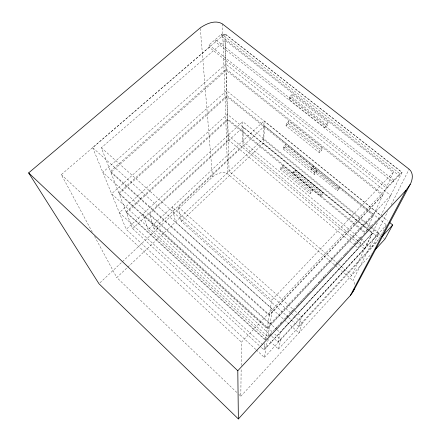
<?xml version="1.0" encoding="UTF-8"?>
<svg xmlns="http://www.w3.org/2000/svg" width="441" height="441" viewBox="0 0 441 441"><rect width="100%" height="100%" fill="white"/><g stroke="black" fill="none" stroke-linecap="round" stroke-linejoin="round"><path stroke-width="0.33" stroke-dasharray="2.21 1.65" d="M371.096 226.724L242.759 121.633L242.594 141.048L359.928 238.283M271.38 335.992L154.074 228.885L243.002 145.392L243.184 127.063L368.185 229.744M238.824 394.386L240.808 396.283L241.155 368.885M241.199 365.457L241.497 342.166L402.038 172.326L224.844 33.775L221.735 36.449L399.011 175.524L399.893 173.704L221.647 34.073L209.04 44.91L209.194 47.253L386.796 188.45L387.617 186.686L399.893 173.704M127.763 267.152L262.985 139.152L264.159 120.862L380.958 215.451M288.205 317.178L181.24 221.299L263.475 143.22L264.628 125.944L386.492 224.927L382.182 233.14M280.669 169.482L280.9 167.635L283.111 165.48L312.592 189.784L312.184 191.526L309.995 193.737L280.669 169.482L282.868 167.337L283.111 165.48M283.183 149.03L283.442 146.952L285.785 144.698L317.14 170.187L316.682 172.155L314.361 174.476L283.183 149.03L285.514 146.781L285.785 144.698M286.027 125.928L286.314 123.568L288.805 121.203L322.288 147.994L321.77 150.232L319.306 152.669L286.027 125.928L288.502 123.568L288.805 121.203M289.257 99.616L289.588 96.915L292.251 94.429L328.17 122.659L327.575 125.222L324.945 127.791L289.257 99.616L291.898 97.141L292.251 94.429M261.353 347.514L263.878 349.84L264.887 343.429M265.476 339.708L267.202 328.749L373.29 215.605L227.016 96.706L119.158 193.82L126.115 211.829L265.476 339.708L266.882 338.197M267.296 328.159L269.28 315.558L382.601 195.473L226.216 70.384L110.873 172.359L118.789 192.855L267.296 328.159L373.709 214.695L382.601 195.473M269.385 314.874L271.689 300.233L393.3 172.332L225.307 40.44L101.353 147.724L110.443 171.257L269.385 314.874L383.08 194.437L393.3 172.332M292.89 173.451L293.166 171.742L295.222 169.719L322.983 192.524L322.553 194.145L320.513 196.217L292.89 173.451L294.935 171.439L295.222 169.719M256.304 349.945L264.374 357.419L267.207 340.656M402.038 172.326L380.87 215.638L226.602 90.686L111.606 193.786L267.863 336.775L272.483 309.411L92.676 147.674L224.844 33.841L402.01 172.376M311.28 169.377L311.627 167.756L313.529 165.871L313.176 167.497L311.28 169.377L337.354 190.622L339.239 188.693L339.724 187.149L337.834 189.09L337.354 190.622M309.995 193.737L310.392 192L312.592 189.784M314.361 174.476L314.808 172.514L317.14 170.187M319.306 152.669L319.813 150.447L322.288 147.994M324.945 127.791L325.524 125.233L328.17 122.659M271.888 336.455L277.979 342.023L280.2 332.63L372.441 233.239L368.715 230.18M267.29 338.853L278.453 349.09L280.823 339.614L274.203 333.589M320.513 196.217L320.938 194.608L322.983 192.524M288.717 317.641L298.441 326.357L301.6 316.792L386.492 224.927M263.878 349.84L358.213 248.206L362.53 238.879M373.29 215.605L365.49 232.479L227.694 118.965L227.016 96.706M377.309 222.925L351.681 275.377L338.583 264.247M277.979 342.023L365.595 247.23L372.441 233.239M354.829 284.439L354.195 282.201L352.883 280.509L387.799 211.382M391.2 204.652L409.121 169.173M371.625 227.159L379.084 233.267L371.554 247.919L360.457 238.724M298.441 326.357L379.409 238.421L381.873 233.724M240.808 396.283L371.465 253.801M278.453 349.09L378.24 240.654M264.374 357.419L379.084 233.267M267.863 336.775L277.24 326.72M277.709 326.219L283.337 320.188M283.806 319.681L292.714 310.133M293.182 309.632L299.279 303.094M299.748 302.592L308.656 293.045M309.124 292.543L314.753 286.507M315.221 286.005L324.129 276.457M324.604 275.956L330.695 269.418M331.163 268.916L336.792 262.886M337.26 262.384L340.077 259.369M340.546 258.861L346.174 252.831M346.643 252.329L352.265 246.299M354.145 244.286L361.648 236.244M363.522 234.237L368.213 229.21M368.682 228.708L374.304 222.672M374.778 222.17L377.59 219.155M378.058 218.653L380.401 216.14M269.231 335.678L271.11 333.666M275.333 329.135L277.213 327.123M280.029 324.102L282.846 321.081M285.195 318.562L286.606 317.051M287.074 316.55L288.48 315.039M291.297 312.019L292.708 310.508M297.405 305.475L299.279 303.463M301.159 301.446L302.102 300.442M303.976 298.425L304.918 297.421M306.793 295.409L308.672 293.392M313.369 288.359L314.775 286.848M318.534 282.819L320.883 280.305M322.757 278.293L324.168 276.783M329.333 271.243L330.744 269.732M335.436 264.699L336.847 263.189M338.727 261.177L340.132 259.666M344.829 254.628L346.235 253.117M351.4 247.583L352.342 246.574M354.691 244.055L355.628 243.052M357.508 241.04L358.913 239.529M360.793 237.512L361.73 236.508M236.839 392.484L116.777 277.549L127.262 267.626M99.969 282.802L121.97 262.103M122.471 261.634L212.49 176.957C216.57 173.815 222.854 170.606 227.699 173.914L352.883 280.509M181.24 221.299L178.313 207.027L264.628 125.944M266.783 338.39L148.027 229.568L264.159 120.862M154.074 228.885L149.477 214.001L243.184 127.063M132.609 228.631L228.328 139.874L227.727 120.024L126.446 212.683L132.609 228.631L260.846 347.045M255.802 349.476L126.209 229.359L242.759 121.633M126.115 211.829L227.694 118.965M118.789 192.855L226.983 95.515L226.216 70.384M110.443 171.257L226.178 69.039L225.307 40.44M92.307 232.137L61.31 174.614L209.194 47.253M291.898 97.141L327.575 125.222M289.588 96.915L325.524 125.233M209.04 44.91L387.617 186.686M226.178 69.039L383.08 194.437M288.502 123.568L321.77 150.232M286.314 123.568L319.813 150.447M381.493 215.881L387.893 221.062M226.983 95.515L373.709 214.695M313.176 167.497L339.239 188.693M311.627 167.756L337.834 189.09M285.514 146.781L316.682 172.155M283.442 146.952L314.808 172.514M262.985 139.152L380.693 235.599M383.356 237.782L384.425 238.653M263.475 143.22L369.304 230.125M369.839 230.56L379.409 238.421M367.992 229.816L227.33 114.258L119.351 212.65L266.006 347.773L372.237 233.306L368.522 230.252M294.935 171.439L322.553 194.145M293.166 171.742L320.938 194.608M227.727 120.024L365.12 233.278M282.868 167.337L312.184 191.526M280.9 167.635L310.392 192M243.002 145.392L358.726 241.525M359.255 241.96L365.595 247.23M227.98 135.293L356.124 241.894M356.653 242.335L364.597 248.945M228.328 139.874L355.049 245.565M355.578 246.006L358.213 248.206M338.06 263.806L229.094 171.229L224.844 33.775M178.313 207.027L294.406 310.392M294.919 310.85L301.6 316.792M290.476 312.697L172.139 207L175.512 221.955L284.054 319.576M290.988 313.154L302.256 323.225L298.904 332.933L284.566 320.039M101.353 147.724L271.689 300.233M110.873 172.359L269.28 315.558M149.477 214.001L276.639 329.399M277.146 329.862L280.2 332.63M272.169 331.737L142.856 213.973L148.027 229.568M119.158 193.82L267.202 328.749M126.446 212.683L265.394 340.226M61.31 174.614L241.497 342.166M94.589 236.376L116.777 277.549M92.676 147.674L126.209 229.359M200.313 28.549L212.49 176.957M221.647 34.073L221.735 36.449M222.396 23.913L227.699 173.914M393.78 180.165L392.925 181.962L215.489 41.829L215.368 39.469L393.78 180.165M390.704 195.512L269.997 324.124L102.797 172.321L225.781 64.088L390.704 195.512"/><path stroke-width="0.66" d="M354.244 288.954L352.42 292.78L350.358 295.476L238.377 418.95L98.966 283.739L28.648 172.9L200.253 27.866C206.421 23.654 215.313 19.553 222.396 23.913L409.121 169.173C413.713 172.883 412.71 179.774 410.196 184.399L353.247 291.358M350.358 295.476L406.067 190.198L410.196 184.399M389.491 222.358L392.688 224.954L384.954 239.094L375.186 249.744M381.967 236.602L392.688 224.954M238.377 418.95L237.798 370.743L406.067 190.198M28.648 172.9L237.798 370.743"/></g></svg>
